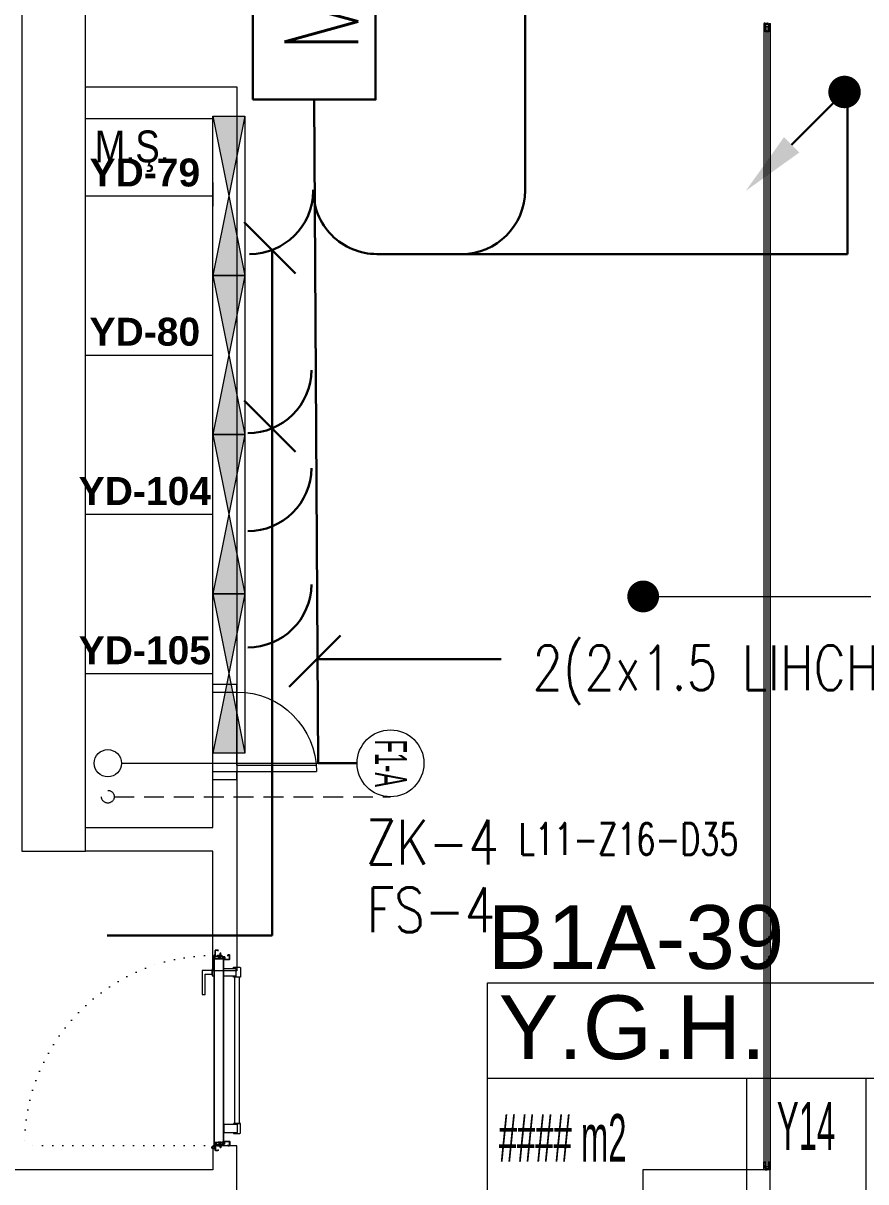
# Model space of a CAD drawing. Header units: metres. Extents: x -19121 to 152404, y -12107 to 46241.
# Drawn here: x 85171 to 85700, y 2472 to 3200 of the extents above; entities that cross this region are included whole.
import ezdxf
from ezdxf.enums import TextEntityAlignment as Align

# ---------------------------------------------------------------- set-up
doc = ezdxf.new("R2010")
doc.units = ezdxf.units.M
doc.header["$LTSCALE"] = 50
doc.header["$MEASUREMENT"] = 0
doc.linetypes.add('DOT2', pattern=[0.125, 0, -0.125])
doc.linetypes.add('HIDDEN', pattern=[0.375, 0.25, -0.125])
doc.layers.get('0').update_dxf_attribs({"color": 9, "lineweight": 9})
for name, color, linetype, lineweight in [('0 @ 1', 9, 'Continuous', 9), ('00', 9, 'Continuous', 9), ('01', 9, 'Continuous', 9), ('06D', 9, 'Continuous', 9), ('10', 9, 'Continuous', 9), ('14', 9, 'Continuous', 9), ('15', 9, 'Continuous', 9), ('20', 9, 'DOT2', 9), ('21', 9, 'Continuous', 9), ('21_mahal200', 9, 'Continuous', 9), ('25', 9, 'Continuous', 9), ('E-DEDEKTÖR NUMARALARI', 20, 'Continuous', 30), ('E-KABLO', 7, 'Continuous', 30), ('E-MODÜL HATTI', 6, 'Continuous', 30), ('E-OK', 3, 'Continuous', 30), ('E-YAZI', 7, 'Continuous', 30), ('EQ LIST', 7, 'Continuous', 9), ('H-DAMPER', 1, 'Continuous', 15), ('Y-DRENAJ', 251, 'HIDDEN', 9), ('Y-SPRINKLER-BORU', 251, 'Continuous', 15), ('Y-VANA', 3, 'Continuous', 15)]:
    doc.layers.add(name, color=color, linetype=linetype, lineweight=lineweight)
doc.styles.add('Arial', font='arial.ttf', dxfattribs={"height": 2.5})
doc.styles.add('E-YAZI', font='txttw.shx', dxfattribs={"height": 200})
doc.styles.add('MuuM_TEXT-STANDART', font='ARIALN.TTF')
doc.styles.get("Standard").update_dxf_attribs({"font": 'ARIALN.TTF'})
doc.dimstyles.new('MuuM_DIM200', dxfattribs={"dimscale": 20, "dimtxt": 2, "dimasz": 1, "dimexe": 1, "dimexo": 1, "dimgap": 1, "dimtad": 1, "dimdec": 1, "dimrnd": 0.5, "dimdsep": 46, "dimtxsty": 'MuuM_TEXT-STANDART', "dimblk": 'ARCHTICK', "dimcen": 0, "dimdle": 0.15, "dimclrd": 256, "dimclre": 256, "dimclrt": 256, "dimadec": 0, "dimazin": 0, "dimtfac": 5, "dimtdec": 1, "dimtix": 1, "dimtmove": 2, "dimatfit": 3, "dimldrblk": 'DOT', "dimfxl": 3, "dimfxlon": 1, "dimtolj": 1, "dimlwd": -1, "dimlwe": -1, "dimarcsym": 0})
pattern_1 = [(225, (-604.72494, -2171.82614), (-0.0883883476, 0.0883883476), []), (135, (-604.72494, -2171.82614), (0.0883883476, 0.0883883476), [])]

# ---------------------------------------------------------------- blocks, each defined once
blk = doc.blocks.new('E-MODUL PANOLARI')
at = {"layer": 'E-KABLO', "color": 1}
blk.add_lwpolyline([(-49.03, 66.92), (49.03, 66.92), (49.03, 0), (-49.03, 0)], close=True, dxfattribs=at)
at = {"layer": 'E-KABLO', "color": 1, "style": 'E-YAZI', "width": 0.8}
blk.add_text('MP', height=40, dxfattribs=at).set_placement((-22.97, 9.54))
blk = doc.blocks.new('*U238')
at = {"layer": 'E-OK', "color": 3, "linetype": 'Continuous'}
blk.add_line((-97.8, -97.7), (0, 0), dxfattribs=at)
at = {"layer": 'E-OK', "color": 4, "linetype": 'Continuous', "const_width": 30}
blk.add_lwpolyline([(-15, 0, 1), (15, 0, 1)], format="xyb", close=True, dxfattribs=at)
at = {"layer": 'E-OK', "color": 3, "linetype": 'Continuous'}
blk.add_solid([(-83.6, -111.9), (-111.9, -83.6), (-182.7, -182.5)], dxfattribs=at)
blk = doc.blocks.new('A$C324859F2')
at = {"color": 3}
blk.add_circle((0, 0), 210, dxfattribs=at)
at = {"color": 3, "width": 0.6}
blk.add_attdef('TEXT1', text='', height=200, dxfattribs=at).set_placement((0, -96.6), align=Align.CENTER)
blk = doc.blocks.new('A$C59E826CC')
h = blk.add_hatch(color=256)
h.paths.add_polyline_path([(500, 100), (1000, 0), (1000, 200)])
h.paths.add_polyline_path([(0, 200), (0, 0), (500, 100)])
for p, q in [((1000, 0), (0, 200)), ((1000, 200), (0, 0))]:
    blk.add_line(p, q)
blk.add_lwpolyline([(1000, 200), (1000, 0), (0, 0), (0, 200)], close=True)
blk = doc.blocks.new('p-kolon_80x80')
blk.add_lwpolyline([(-40, -40), (40, -40), (40, 40), (-40, 40)], close=True)
blk = doc.blocks.new('1.Bod.Ara.Sitatik Elk')
at = {"layer": '01'}
blk.add_lwpolyline([(900, -5950), (900, -5950), (900, -5950), (900, -5400), (1170, -5400), (1170, -5950), (1170, -5950), (1170, -5950), (1210, -5950), (1210, -5350), (860, -5350), (860, -5950), (900, -5950)], dxfattribs=at)
blk.add_blockref('p-kolon_80x80', (1600, -6190), dxfattribs=at)
blk = doc.blocks.new('0_roomno2')
blk.add_lwpolyline([(19.375, -10.5), (0, -10.5), (0, 0), (19.375, 0)], close=True)
for points in [[(0, -3), (19.375, -3)], [(8.125, -3), (8.125, -10.5)], [(11.875, -3), (11.875, -10.5)], [(15.625, -3), (15.625, -10.5)], [(0, -6.75), (8.125, -6.75)]]:
    blk.add_lwpolyline(points)
at = {"style": 'MuuM_TEXT-STANDART', "width": 0.6}
blk.add_text('H:', height=1.5, dxfattribs=at).set_placement((0.35, -8.608), align=Align.MIDDLE_LEFT)
at = {"style": 'Arial'}
blk.add_attdef('ODANO', (0, 1.17), '', height=2, dxfattribs=at)
blk.add_attdef('MEKANADI', text='', height=2, dxfattribs=at).set_placement((0.35, -3), align=Align.BOTTOM_LEFT)
at = {"style": 'MuuM_TEXT-STANDART', "width": 0.6}
for tag, p in [('YER01', (10, -4.5)), ('TAVAN01', (13.75, -4.5)), ('DUVAR01', (17.5, -4.5)), ('YER02', (10, -6.75)), ('TAVAN02', (13.75, -6.75)), ('DUVAR02', (17.5, -6.75)), ('YER03', (10, -9)), ('TAVAN03', (13.75, -9)), ('DUVAR03', (17.5, -9))]:
    blk.add_attdef(tag, text='', height=1.5, dxfattribs=at).set_placement(p, align=Align.MIDDLE_CENTER)
for tag, p in [('M2', (0.35, -4.875)), ('TEMIZTAVANYUKSEKLIGI', (1.8, -8.608))]:
    blk.add_attdef(tag, text='', height=1.5, dxfattribs=at).set_placement(p, align=Align.MIDDLE_LEFT)
blk = doc.blocks.new('_ArchTick')
at = {"color": 0, "linetype": 'ByBlock', "const_width": 0.15}
blk.add_lwpolyline([(-0.5, -0.5), (0.5, 0.5)], dxfattribs=at)
blk = doc.blocks.new('_Dot')
at = {"color": 0, "linetype": 'ByBlock', "lineweight": -2}
blk.add_line((-0.5, 0), (-1, 0), dxfattribs=at)
at = {"color": 0, "linetype": 'ByBlock', "const_width": 0.5}
blk.add_lwpolyline([(-0.25, 0, 1), (0.25, 0, 1)], format="xyb", close=True, dxfattribs=at)
blk = doc.blocks.new('*U19')
at = {"ltscale": 15}
for p, q in [((-24.9, 0.9), (-25.7, 0)), ((-24.9, -0.9), (-25.7, 0)), ((-22.9, 1.5), (-24.9, 0.9)), ((-22.9, 1.5), (-22.9, -1.5)), ((-21.2, -2.7), (-18.1, 2.8)), ((-21, -2.7), (-17.9, 2.7)), ((-19.7, -2.7), (-16.6, 2.8)), ((-19.5, -2.7), (-16.4, 2.7)), ((-18.5, 1.5), (-18.3, 2)), ((-18.2, -2.7), (-15.1, 2.8)), ((-18, -2.7), (-14.9, 2.7)), ((-17, 1.5), (-16.8, 2)), ((-16.7, -2.7), (-13.6, 2.8)), ((-16.5, -2.7), (-13.4, 2.7)), ((-15.5, 1.5), (-15.3, 2)), ((-15.2, -2.7), (-12.1, 2.8)), ((-15, -2.7), (-11.9, 2.7)), ((-14, 1.5), (-13.8, 2)), ((-13.7, -2.7), (-10.6, 2.8)), ((-13.5, -2.7), (-10.4, 2.7)), ((-12.5, 1.5), (-12.3, 2)), ((-12.2, -2.7), (-9.1, 2.8)), ((-12, -2.7), (-8.9, 2.7)), ((-11, 1.5), (-10.8, 2)), ((-10.7, -2.7), (-7.6, 2.8)), ((-10.5, -2.7), (-7.4, 2.7)), ((-9.5, 1.5), (-9.3, 2)), ((-9.2, -2.7), (-6.1, 2.8)), ((-9, -2.7), (-5.9, 2.7)), ((-8, 1.5), (-7.8, 2)), ((-7.7, -2.7), (-4.6, 2.8)), ((-7.5, -2.7), (-4.4, 2.7)), ((-6.5, 1.5), (-6.3, 2)), ((-6.2, -2.7), (-3.1, 2.8)), ((-6, -2.7), (-2.9, 2.7)), ((-5, 1.5), (-4.8, 2)), ((-4.7, -2.7), (-1.6, 2.8)), ((-4.5, -2.7), (-1.4, 2.7)), ((-3.5, 1.5), (-3.3, 2)), ((-2, 1.5), (-1.8, 2)), ((-0.5, 4.2), (-1.5, 1.5)), ((0, 0.5), (-0.6, 0.5)), ((-24.9, -0.9), (-22.9, -1.5)), ((-8.6, -1.5), (-22.9, -1.5)), ((-21.2, -2.7), (-20.9, -1.5)), ((-20.3, -1.5), (-19.1, -1.5)), ((-19.7, -2.7), (-19.4, -1.5)), ((-18.8, -1.5), (-17.6, -1.5)), ((-18.2, -2.7), (-17.9, -1.5)), ((-17.3, -1.5), (-16.1, -1.5)), ((-16.7, -2.7), (-16.4, -1.5)), ((-15.8, -1.5), (-14.6, -1.5)), ((-15.2, -2.7), (-14.9, -1.5)), ((-14.3, -1.5), (-13.1, -1.5)), ((-13.7, -2.7), (-13.4, -1.5)), ((-12.8, -1.5), (-11.6, -1.5)), ((-12.2, -2.7), (-11.9, -1.5)), ((-11.3, -1.5), (-10.1, -1.5)), ((-10.7, -2.7), (-10.4, -1.5)), ((-9.8, -1.5), (-8.6, -1.5)), ((-9.2, -2.7), (-8.9, -1.5)), ((-8.3, -1.5), (-7.1, -1.5)), ((-7.7, -2.7), (-7.4, -1.5)), ((-6.8, -1.5), (-5.6, -1.5)), ((-6.2, -2.7), (-5.9, -1.5)), ((-5.3, -1.5), (-4.1, -1.5)), ((-4.7, -2.7), (-4.4, -1.5)), ((-3.8, -1.5), (-2.1, -1.5)), ((-0.5, -4.2), (-1.5, -1.5)), ((0, -0.5), (-0.6, -0.5))]:
    blk.add_line(p, q, dxfattribs=at)
for p, q in [((-6.9, 1.5), (-22.9, 1.5)), ((-17.4, 1.5), (-18.6, 1.5)), ((-15.9, 1.5), (-17.1, 1.5)), ((-14.4, 1.5), (-15.6, 1.5)), ((-12.9, 1.5), (-14.1, 1.5)), ((-11.4, 1.5), (-12.6, 1.5)), ((-9.9, 1.5), (-11.1, 1.5)), ((-8.4, 1.5), (-9.6, 1.5)), ((-6.9, 1.5), (-8.1, 1.5)), ((-5.4, 1.5), (-6.6, 1.5)), ((-3.9, 1.5), (-5.1, 1.5)), ((-2.4, 1.5), (-3.6, 1.5)), ((-1.5, 1.5), (-2.1, 1.5)), ((0, 0.5), (0, 4.1)), ((-1.5, -1.5), (-2.1, -1.5)), ((0, -0.5), (0, -4.1))]:
    blk.add_line(p, q)
for centre, radius, start, end in [((-26, 3.9), 3.92, 274.361, 322.10246), ((-26, -3.9), 3.92, 37.89754, 85.639), ((-18, 2.8), 0.0971, 330.32042, 150.32042), ((-16.5, 2.8), 0.0971, 330.32042, 150.32042), ((-15, 2.8), 0.0971, 330.32042, 150.32042), ((-13.5, 2.8), 0.0971, 330.32042, 150.32042), ((-12, 2.8), 0.0971, 330.32042, 150.32042), ((-10.5, 2.8), 0.0971, 330.32042, 150.32042), ((-9, 2.8), 0.0971, 330.32042, 150.32042), ((-7.5, 2.8), 0.0971, 330.32042, 150.32042), ((-6, 2.8), 0.0971, 330.32042, 150.32042), ((-4.5, 2.8), 0.0971, 330.32042, 150.32042), ((-3, 2.8), 0.0971, 330.32042, 150.32042), ((-1.5, 2.8), 0.0971, 330.32042, 150.32042), ((-0.6, 0), 0.486, 90, 270), ((-0.3, 4.1), 0.25, 0, 150.08641), ((-21.1, -2.7), 0.0971, 150.32042, 330.32042), ((-19.6, -2.7), 0.0971, 150.32042, 330.32042), ((-18.1, -2.7), 0.0971, 150.32042, 330.32042), ((-16.6, -2.7), 0.0971, 150.32042, 330.32042), ((-15.1, -2.7), 0.0971, 150.32042, 330.32042), ((-13.6, -2.7), 0.0971, 150.32042, 330.32042), ((-12.1, -2.7), 0.0971, 150.32042, 330.32042), ((-10.6, -2.7), 0.0971, 150.32042, 330.32042), ((-9.1, -2.7), 0.0971, 150.32042, 330.32042), ((-7.6, -2.7), 0.0971, 150.32042, 330.32042), ((-6.1, -2.7), 0.0971, 150.32042, 330.32042), ((-4.6, -2.7), 0.0971, 150.32042, 330.32042), ((-0.3, -4.1), 0.25, 209.91359, 0)]:
    blk.add_arc(centre, radius, start, end, dxfattribs=at)
blk = doc.blocks.new('conta')
at = {"ltscale": 10}
for p, q in [((-2649.88, 5344.46), (-2649.78, 5344.3)), ((-2649.87, 5345.53), (-2649.81, 5345.61)), ((-2649.78, 5344.3), (-2649.74, 5344.3)), ((-2649.72, 5345.4), (-2649.28, 5345.4)), ((-2649.25, 5345.41), (-2649.09, 5345.51)), ((-2648.97, 5344.05), (-2648.78, 5343.8)), ((-2648.87, 5344.09), (-2648.7, 5343.86)), ((-2648.83, 5344.87), (-2648.56, 5345.24)), ((-2648.77, 5345.12), (-2648.63, 5345.3)), ((-2648.71, 5343.79), (-2648.71, 5343.79)), ((-2648.56, 5345.31), (-2648.56, 5345.31))]:
    blk.add_line(p, q, dxfattribs=at)
for centre, radius, start, end in [((-2653.03, 5345), 3.19, 350.46739, 8.93723), ((-2649.87, 5344.47), 0.02, 170.46739, 213.74513), ((-2649.83, 5345.5), 0.05, 140.63452, 188.93723), ((-2649.74, 5345.58), 0.0696, 22.24275, 159.25804), ((-2650.94, 5345.01), 1.24, 340.33821, 16.77718), ((-2649.74, 5344.58), 0.03, 160.33821, 273.26661), ((-2649.72, 5345.37), 0.03, 90, 196.77718), ((-2649.56, 5341.55), 3.01, 80.43616, 93.26661), ((-2649.28, 5345.45), 0.05, 270, 303.00619), ((-2649.22, 5344.14), 0.231, 353.95711, 81.90038), ((-2649.08, 5345.49), 0.03, 4.79721, 123.00619), ((-2649.06, 5344.54), 0.03, 260.43616, 338.70659), ((-2650.22, 5344.99), 1.27, 338.70659, 23.04177), ((-2648.89, 5344.11), 0.1, 173.95711, 217.26527), ((-2649.01, 5345.57), 0.05, 18.79511, 42.1429), ((-2651.17, 5344.83), 2.33, 7.58966, 18.79511), ((-2658.2, 5345.19), 9.36, 353.68569, 357.8537), ((-2648.79, 5344.15), 0.1, 173.68569, 217.26527), ((-2648.81, 5345.15), 0.05, 187.58966, 322.73473), ((-2648.79, 5344.84), 0.05, 142.73473, 180.2669), ((-2648.74, 5343.83), 0.05, 217.26527, 307.26527), ((-2648.74, 5343.83), 0.05, 307.26527, 37.26527), ((-2648.59, 5345.27), 0.05, 52.73473, 142.73473), ((-2648.59, 5345.27), 0.05, 322.73473, 52.73473)]:
    blk.add_arc(centre, radius, start, end, dxfattribs=at)
for points, knots in [([(-2649.74, 5344.31), (-2649.74, 5344.34), (-2649.7, 5344.52), (-2649.59, 5344.33), (-2649.34, 5344.36), (-2649.23, 5344.37), (-2649.18, 5344.37)], [0, 0, 0, 0, 0.1008757, 0.3841126, 0.5436166, 0.6906785, 0.6906785, 0.6906785, 0.6906785]), ([(-2648.98, 5345.6), (-2649, 5345.63), (-2649.09, 5345.71), (-2649.23, 5345.44), (-2649.32, 5345.74), (-2649.39, 5345.46), (-2649.51, 5345.75), (-2649.59, 5345.5), (-2649.65, 5345.57), (-2649.68, 5345.61)], [0.0086373, 0.0086373, 0.0086373, 0.0086373, 0.1097304, 0.3133405, 0.4430081, 0.5658764, 0.7165186, 0.8527974, 0.9648495, 0.9648495, 0.9648495, 0.9648495])]:
    blk.add_open_spline(points, degree=3, knots=knots, dxfattribs=at)
blk = doc.blocks.new('p-yn_sackasa')
at = {"layer": '10', "linetype": 'Continuous'}
for p, q in [((-2.19, 0), (-2.19, -0.15)), ((0, 6.16), (0, 6.9)), ((0.01, 6.9), (0.01, 6.15)), ((0.14, 6.9), (0.14, 6.16)), ((0.15, 6.9), (0.15, 6.16)), ((2.69, 7.16), (0.26, 7.16)), ((2.69, 7.15), (0.26, 7.15)), ((2.69, 7.02), (0.26, 7.02)), ((0.26, 7.01), (2.69, 7.01)), ((0.26, 6.05), (0.76, 6.05)), ((0.75, 6.04), (0.26, 6.04)), ((0.26, 5.91), (0.75, 5.91)), ((0.76, 5.9), (0.26, 5.9)), ((0.67, -0.71), (0.67, 2.27)), ((0.69, -0.71), (0.69, 2.27)), ((0.75, 5.91), (0.75, 6.04)), ((0.76, 5.9), (0.76, 6.05)), ((0.81, -0.71), (0.81, 2.27)), ((0.83, -0.71), (0.83, 2.27)), ((0.92, 2.33), (0.95, 2.32)), ((0.93, 2.34), (0.95, 2.33)), ((1.01, 2.46), (0.99, 2.47)), ((0.99, 2.46), (1.01, 2.45)), ((1.11, 2.52), (1.11, 3.73)), ((1.12, 2.52), (1.12, 3.73)), ((1.25, 3.73), (1.25, 2.52)), ((1.26, 2.52), (1.26, 3.73)), ((1.37, 3.98), (2.49, 3.98)), ((2.49, 3.97), (1.37, 3.97)), ((1.37, 3.84), (2.49, 3.84)), ((2.49, 3.83), (1.37, 3.83)), ((2.6, 3.69), (2.5, 3.36)), ((2.51, 3.35), (2.61, 3.69)), ((2.73, 3.65), (2.63, 3.32)), ((2.74, 3.64), (2.64, 3.31)), ((2.8, 3.29), (2.8, 6.9)), ((2.81, 3.29), (2.81, 6.9)), ((2.94, 3.29), (2.94, 6.9)), ((2.95, 3.29), (2.95, 6.9)), ((-2.95, -0.25), (-2.95, -1.75)), ((-2.94, -1.75), (-2.94, -0.25)), ((-2.81, -0.25), (-2.81, -1.75)), ((-2.8, -0.25), (-2.8, -1.75)), ((-2.19, 0), (-2.7, 0)), ((-2.2, -0.01), (-2.7, -0.01)), ((-2.2, -0.14), (-2.7, -0.14)), ((-2.19, -0.15), (-2.7, -0.15)), ((1.01, -1.85), (-2.7, -1.85)), ((1.01, -1.86), (-2.7, -1.86)), ((-2.7, -1.99), (1.01, -1.99)), ((1.01, -2), (-2.7, -2)), ((-2.2, -0.14), (-2.2, -0.01)), ((0.92, -0.77), (0.95, -0.76)), ((0.93, -0.78), (0.95, -0.77)), ((0.99, -0.89), (1.01, -0.88)), ((1.01, -0.89), (0.99, -0.91)), ((1.11, -0.96), (1.11, -1.75)), ((1.12, -0.96), (1.12, -1.75)), ((1.25, -0.96), (1.25, -1.75)), ((1.26, -0.96), (1.26, -1.75))]:
    blk.add_line(p, q, dxfattribs=at)
for points in [[(0.15, 2.14), (0.67, 2.14), (0.67, -0.54), (0.15, -0.54)], [(0.15, 2.14), (0.41, 2.14), (0.41, -0.54), (0.15, -0.54)]]:
    blk.add_lwpolyline(points, close=True, dxfattribs=at)
for centre, radius, start, end in [((0.26, 6.9), 0.261, 90, 180), ((0.26, 6.16), 0.261, 180, 270), ((0.26, 6.9), 0.249, 90, 180), ((0.26, 6.16), 0.249, 181.34499, 271.35021), ((0.26, 6.9), 0.122, 90, 180), ((0.26, 6.16), 0.122, 180, 270), ((0.26, 6.9), 0.11, 90, 180), ((0.26, 6.16), 0.11, 180, 270), ((0.89, 2.27), 0.219, 63.21528, 180), ((0.89, 2.27), 0.206, 63.21689, 180), ((0.89, 2.27), 0.0801, 63.21502, 180), ((0.89, 2.27), 0.0674, 63.21445, 180), ((1.04, 2.52), 0.206, 243.2197, 0), ((1.04, 2.52), 0.219, 243.21479, 0), ((1.04, 2.52), 0.0801, 243.22028, 0), ((1.04, 2.52), 0.0674, 243.21287, 0), ((1.37, 3.73), 0.253, 90, 180), ((1.37, 3.73), 0.24, 90, 180), ((1.37, 3.73), 0.114, 90, 180), ((1.37, 3.73), 0.101, 90, 180), ((2.49, 3.72), 0.261, 342.86025, 90), ((2.49, 3.72), 0.249, 342.86129, 90), ((2.49, 3.72), 0.122, 342.86074, 90), ((2.49, 3.72), 0.11, 342.86215, 90), ((2.72, 3.29), 0.232, 162.8601, 0), ((2.72, 3.29), 0.219, 162.86127, 0), ((2.72, 3.29), 0.0927, 162.86053, 0), ((2.72, 3.29), 0.0801, 162.86241, 0), ((2.69, 6.9), 0.261, 0, 90), ((2.69, 6.9), 0.249, 0, 90), ((2.69, 6.9), 0.122, 0, 90), ((2.69, 6.9), 0.11, 0, 90), ((-2.7, -0.25), 0.253, 90, 180), ((-2.7, -1.75), 0.253, 180, 270), ((-2.7, -0.25), 0.24, 90, 180), ((-2.7, -1.75), 0.24, 180, 270), ((-2.7, -0.25), 0.114, 90, 180), ((-2.7, -1.75), 0.114, 180, 270), ((-2.7, -0.25), 0.101, 90, 180), ((-2.7, -1.75), 0.101, 180, 270), ((0.89, -0.71), 0.219, 180, 296.78496), ((0.89, -0.71), 0.206, 180, 296.78515), ((0.89, -0.71), 0.0801, 180, 296.78498), ((0.89, -0.71), 0.0674, 180, 180.52454), ((0.89, -0.71), 0.0674, 180, 296.78713), ((1.04, -0.96), 0.219, 0, 116.78545), ((1.04, -0.96), 0.206, 0, 116.78362), ((1.04, -0.96), 0.0801, 0, 116.78105), ((1.04, -0.96), 0.0674, 0, 116.78713), ((1.01, -1.75), 0.114, 270, 0), ((1.01, -1.75), 0.24, 270, 0), ((1.01, -1.75), 0.101, 270, 0), ((1.01, -1.75), 0.253, 270, 0)]:
    blk.add_arc(centre, radius, start, end, dxfattribs=at)
at = {"layer": '10', "xscale": 0.0842696629213483, "yscale": 0.0842696629213483, "zscale": 0.0842696629213483}
blk.add_blockref('*U19', (0.95, 1.35), dxfattribs=at)
at = {"layer": '14', "xscale": -0.7887640449438696, "yscale": 0.7887640449438696, "zscale": 0.7887640449438204, "rotation": 90}
blk.add_blockref('conta', (4217.78, -2086.42), dxfattribs=at)
blk = doc.blocks.new('*U382')
at = {"layer": '06D'}
for points in [[(8.5, 9.56), (7.87, 9.56), (7.87, 13.56, -0.414214), (8.25, 13.93), (13.75, 13.93, -0.414214), (14.12, 13.56), (14.12, 9.56), (13.5, 9.56)], [(111.5, 9.56), (112.12, 9.56), (112.12, 13.56, 0.414214), (111.75, 13.93), (106.25, 13.93, 0.414214), (105.87, 13.56), (105.87, 9.56), (106.5, 9.56)]]:
    blk.add_lwpolyline(points, format="xyb", dxfattribs=at)
for points in [[(8.5, 10.94), (13.5, 10.94), (13.5, 3.44), (8.5, 3.44)], [(105.87, 13.31), (14.12, 13.31), (14.12, 10.18), (105.87, 10.18)], [(111.5, 12.06), (106.5, 12.06), (106.5, 3.44), (111.5, 3.44)]]:
    blk.add_lwpolyline(points, close=True, dxfattribs=at)
for points in [[(8.8, -2.56), (8.8, -3.81), (13.2, -3.81), (13.2, -2.56), (8.8, -2.56)], [(9.87, -3.81), (9.87, -10.06), (24.87, -10.06), (24.87, -8.19), (12.12, -8.19), (12.12, -8.19), (12.12, -3.81), (9.87, -3.81)]]:
    blk.add_lwpolyline(points, dxfattribs=at)
at = {"layer": '10', "ltscale": 10}
for p, q in [((1, 0.68), (2, 1.33)), ((1, 0.68), (2, 1.33)), ((2, 0.28), (1, 0.28)), ((2, 0.28), (1, 0.28)), ((2, 0.08), (1, 0.08)), ((2, 0.08), (1, 0.08)), ((2, 1.76), (2, 1.33)), ((2.3, 1.76), (2, 1.76)), ((2, 1.76), (2, 1.33)), ((2.3, 1.76), (2, 1.76)), ((2, 1.33), (2, -0.17)), ((2, 1.33), (2, -0.17)), ((2.3, -2.19), (2.3, 3.34)), ((2.3, 1.33), (2.3, 1.76)), ((2.3, 1.33), (2.3, 1.76)), ((2.3, -0.17), (2.3, 1.33)), ((2.3, -0.17), (2.3, 1.33)), ((117.6, 3.44), (2.4, 3.44)), ((2.45, -2.29), (2.45, 3.24)), ((117.5, 3.29), (2.5, 3.29)), ((117.55, -2.29), (117.55, 3.24)), ((117.7, -2.19), (117.7, 3.34)), ((117.7, 1.76), (117.7, 0.26)), ((118, 1.76), (117.7, 1.76)), ((117.7, 0.26), (117.7, -0.17)), ((118, 0.26), (118, 1.76)), ((118, 1.51), (119, 1.51)), ((118, 1.31), (119, 1.31)), ((119, 0.91), (118, 0.26)), ((118, -0.17), (118, 0.26)), ((0.3, -2.46), (0.3, -2.34)), ((0.4, -2.24), (2.25, -2.24)), ((119.6, -2.56), (0.4, -2.56)), ((0.45, -2.41), (0.45, -2.39)), ((0.45, -2.39), (2.35, -2.39)), ((119.54, -2.41), (0.45, -2.41)), ((2, -0.17), (2.3, -0.17)), ((2, -0.17), (2.3, -0.17)), ((119.54, -2.39), (117.65, -2.39)), ((117.7, -0.17), (118, -0.17)), ((119.6, -2.24), (117.75, -2.24)), ((119.55, -2.41), (119.55, -2.39)), ((119.7, -2.46), (119.7, -2.34)), ((120.84, -2), (120.84, -2.43)), ((120.84, -2), (120.84, -2.43)), ((121.05, -2), (121.05, -2.43)), ((121.05, -2), (121.05, -2.43)), ((121.22, -2.16), (121.05, -2.16)), ((121.22, -2.16), (121.05, -2.16)), ((121.22, -2.16), (121.22, -2.29)), ((121.22, -2.16), (121.22, -2.29)), ((121.6, -2.73), (121.73, -2.62)), ((121.6, -2.73), (121.73, -2.62))]:
    blk.add_line(p, q, dxfattribs=at)
blk.add_circle((120.95, -3.26), 0.843, dxfattribs=at)
blk.add_circle((120.95, -3.26), 0.843, dxfattribs=at)
for centre, radius, start, end in [((2.44, 3.3), 0.141, 104.92708, 165.07292), ((117.5, 3.24), 0.05, 0, 90), ((117.6, 3.34), 0.1, 0, 90), ((0.4, -2.34), 0.1, 90, 180), ((0.4, -2.46), 0.1, 180, 270), ((0.45, -2.39), 0.005, 90, 180), ((0.45, -2.41), 0.005, 180, 270), ((2.25, -2.19), 0.05, 270, 0), ((2.35, -2.29), 0.1, 270, 0), ((117.65, -2.29), 0.1, 180, 270), ((117.75, -2.19), 0.05, 180, 270), ((119.54, -2.39), 0.005, 0, 90), ((119.54, -2.41), 0.005, 270, 360), ((119.6, -2.34), 0.1, 0, 90), ((119.6, -2.46), 0.1, 270, 0), ((120.42, -2.26), 0.302, 285.55242, 60.03149), ((120.42, -2.26), 0.302, 285.55242, 60.03149), ((120.42, -2.26), 0.428, 336.35197, 37.62095), ((120.42, -2.26), 0.428, 336.35197, 37.62095), ((120.95, -3.26), 1.01, 39.4092, 74.28614), ((120.95, -3.26), 1.01, 39.4092, 74.28614)]:
    blk.add_arc(centre, radius, start, end, dxfattribs=at)
at = {"layer": '20'}
blk.add_lwpolyline([(119.7, -2.4), (119.7, -121.8, -0.414214), (0.3, -2.4, 1)], format="xyb", dxfattribs=at)
blk.add_blockref('p-yn_sackasa', (0, 0))
at = {"xscale": -1}
blk.add_blockref('p-yn_sackasa', (120, 0), dxfattribs=at)
blk = doc.blocks.new('p-strahle-alüminyumdoğramaprofili')
at = {"layer": '10'}
h = blk.add_hatch(dxfattribs=at)
h.set_pattern_fill('NET', color=256, angle=315, style=0)
h.set_pattern_definition(pattern_1)
h.paths.add_polyline_path([(-4.62, 2.65), (-4.68, 2.65), (-4.72, 2.75), (-4.72, 2.8), (-4.69, 2.8), (-4.69, 2.92), (-4.98, 2.92), (-4.98, 2.8), (-4.95, 2.8), (-4.99, 2.65), (-5.08, 2.66), (-5.25, 2.28), (-5.14, 2.28), (-5.14, 2.33), (-4.98, 2.52, 0.2599), (-4.9, 2.28), (-4.66, 2.28, 0.382682)])
h.paths.add_polyline_path([(-4.86, 2.52), (-4.67, 2.52, -2.16717)], flags=16)
h = blk.add_hatch(dxfattribs=at)
h.set_pattern_fill('NET', color=256, angle=315, style=0)
h.set_pattern_definition(pattern_1)
h.paths.add_polyline_path([(-4.62, 0.88), (-4.68, 0.88), (-4.72, 0.77), (-4.72, 0.73), (-4.69, 0.73), (-4.69, 0.6), (-4.98, 0.6), (-4.98, 0.73), (-4.95, 0.73), (-4.99, 0.88), (-5.08, 0.87), (-5.25, 1.24), (-5.14, 1.24), (-5.14, 1.2), (-4.98, 1.01, -0.2599), (-4.9, 1.24), (-4.66, 1.24, -0.382682)])
h.paths.add_polyline_path([(-4.86, 1), (-4.67, 1, 2.16717)], flags=16)
h = blk.add_hatch(dxfattribs=at)
h.set_pattern_fill('NET', color=256, angle=315, style=0)
h.set_pattern_definition([(225, (-608.45214, -2173.53612), (-0.0883883476, 0.0883883476), []), (135, (-608.45214, -2173.53612), (0.0883883476, 0.0883883476), [])])
h.paths.add_polyline_path([(-3.45, 2.28), (-3.45, 2.57), (-4.49, 2.57), (-4.49, 2.28)])
h = blk.add_hatch(dxfattribs=at)
h.set_pattern_fill('NET', color=256, angle=315, style=0)
h.set_pattern_definition([(225, (-608.45214, -2180.04526), (-0.0883883476, 0.0883883476), []), (135, (-608.45214, -2180.04526), (0.0883883476, 0.0883883476), [])])
h.paths.add_polyline_path([(-3.45, 0.93), (-3.45, 1.24), (-4.49, 1.24), (-4.49, 0.93)])
h = blk.add_hatch(dxfattribs=at)
h.set_pattern_fill('NET', color=256, angle=315, style=0)
h.set_pattern_definition([(225, (-629.50454, -2177.58922), (-0.0883883476, 0.0883883476), []), (135, (-629.50454, -2177.58922), (0.0883883476, 0.0883883476), [])])
h.paths.add_polyline_path([(0, 0.68), (0, 1.75), (-0.18, 1.75), (-0.18, 0.68)])
for points in [[(-5.08, 2.66), (-5.25, 2.28)], [(-5.09, 0.88), (-5.25, 1.24)], [(-4.98, 2.52), (-5.14, 2.33), (-5.14, 2.28)], [(-4.98, 1.01), (-5.14, 1.2), (-5.14, 1.24)], [(-4.92, 3.6), (-4.92, 3.16), (-4.61, 3.16), (-4.61, 2.87), (-4.52, 2.87), (-4.62, 2.65), (-4.68, 2.65), (-4.72, 2.75), (-4.72, 2.8), (-4.69, 2.8), (-4.69, 3.05), (-4.98, 3.05), (-4.98, 2.8), (-4.95, 2.8), (-4.99, 2.65), (-5.08, 2.66), (-5.07, 3.76), (-0.11, 3.76)], [(-4.69, 2.92), (-4.98, 2.92)], [(-4.71, 0.6), (-4.98, 0.6)], [(-2.83, 0.2), (-2.67, 0.2), (-2.67, -0.04), (-4.87, -0.04), (-4.87, 0.19), (-4.57, 0.19), (-4.57, 0.73), (-2.67, 0.73)], [(-4.52, 2.87), (-4.49, 2.87), (-4.49, 2.26)], [(-4.49, 0.93), (-4.49, 0.93), (-4.49, 1.26)], [(-3.45, 2.26), (-3.45, 2.57)], [(-3.45, 1.26), (-3.45, 0.93)], [(-2.08, 0.93), (-2.08, 2.57)], [(-0.18, 0.68), (0, 0.68), (0, 1.75)], [(-0.18, 1.75), (0, 1.75)]]:
    blk.add_lwpolyline(points, dxfattribs=at)
for points in [[(-0.18, 2.74), (-0.18, 2.21), (0, 2.21), (0, 2.08), (-0.18, 2.08), (-0.18, 0.43), (0, 0.43), (0, 0), (-0.12, 0), (-0.12, -0.24), (-5.09, -0.24), (-5.09, 0.88), (-4.98, 0.88), (-4.94, 0.7), (-4.99, 0.7), (-4.99, 0.33), (-4.71, 0.33), (-4.71, 0.88), (-4.56, 0.88), (-4.52, 0.93), (-1.28, 0.93), (-1.2, 1.22), (-0.9, 1.22), (-0.9, 0.62), (-0.58, 0.62), (-0.58, 2.74)], [(-2.03, 0.78), (-1.35, 0.78), (-1.35, 0.08), (-1.28, 0.04), (-1.28, -0.04), (-2.09, -0.04), (-2.09, 0.1), (-2.03, 0.15)]]:
    blk.add_lwpolyline(points, close=True, dxfattribs=at)
for points in [[(-0.57, 3.26), (-0.57, 3.62), (-4.89, 3.62), (-4.89, 3.65, 0.561743), (-4.97, 3.66, 0.595966), (-4.92, 3.6, -2.204878)], [(-4.67, 2.52), (-4.86, 2.52, 1)], [(-4.67, 1), (-4.86, 1, -1)], [(-4.61, 2.87), (-4.49, 3.45, -0.833203), (-4.18, 3.44, -0.447088)], [(-4.49, 2.57), (-1.23, 2.57, -0.414214), (-0.9, 2.25), (-0.9, 1.22)], [(-4.18, 3.44), (-4.18, 2.99, 0.414214), (-4.07, 2.89), (-0.82, 2.89), (-0.82, 3.62)], [(-2.67, 0.73), (-2.67, 0.32), (-2.83, 0.32, 1), (-2.83, 0.2, -1)], [(-0.11, 3.76), (-0.11, 3.62), (-0.45, 3.62), (-0.45, 3.14, -1), (-0.66, 3.14)], [(-0.66, 3.14, -0.305404), (-0.57, 3.26, -5.773092)]]:
    blk.add_lwpolyline(points, format="xyb", dxfattribs=at)
for centre, radius, start, end in [((-4.73, 2.47), 0.253, 168.66756, 234.12581), ((-4.73, 1.06), 0.253, 125.87419, 191.33244), ((-4.77, 2.44), 0.125, 139.54015, 40.45985), ((-4.77, 1.08), 0.125, 319.54015, 220.45985), ((-4.84, 2.48), 0.273, 305.97376, 36.42893), ((-4.84, 1.04), 0.273, 323.57107, 54.02624)]:
    blk.add_arc(centre, radius, start, end, dxfattribs=at)
blk = doc.blocks.new('ttttttttttttt')
for points in [[(3983.49, -30733.6), (3983.49, -30748.6)], [(3988.49, -30733.6), (3983.49, -30733.6)], [(3988.49, -30733.6), (3988.49, -30748.6)], [(4043.49, -30733.6), (4038.49, -30733.6)], [(4038.49, -30733.6), (4038.49, -30748.6)], [(4043.49, -30733.6), (4043.49, -30748.6)], [(3988.49, -30748.6), (3983.49, -30748.6)], [(4034.49, -30748.6), (3988.49, -30748.6)], [(4034.49, -30748.6), (4034.49, -30798.6)], [(4034.49, -30748.6), (4038.49, -30748.6)], [(4043.49, -30748.6), (4038.49, -30748.6)], [(4038.49, -30748.6), (4038.49, -30798.6)]]:
    blk.add_lwpolyline(points)
blk.add_arc((4038.49, -30748.6), 50, 180, 270)
blk = doc.blocks.new('1.Bod.Ara.Mimari Elk')
at = {"layer": '00'}
blk.add_line((1640, -6310), (1640, -5430), dxfattribs=at)
for points in [[(1210, -5470), (1305, -5470), (1305, -6025), (1290, -6025), (1290, -5950), (1210, -5950), (1210, -5935), (1290, -5935), (1290, -5490), (1210, -5490)], [(1305, -6150), (1305, -6150), (1305, -6135), (1290, -6135), (1290, -6150), (940, -6150), (940, -6165), (1305, -6165), (1305, -6150), (1305, -6150)]]:
    blk.add_lwpolyline(points, close=True, dxfattribs=at)
at = {"layer": '06D'}
for points in [[(1636, -5435.11), (1636, -6144.94)], [(1640, -5435.11), (1640, -6144.95)]]:
    blk.add_lwpolyline(points, dxfattribs=at)
at = {"layer": '15'}
for points in [[(1637.5, -6147.94), (1637.5, -5432.11)], [(1638.5, -5432.11), (1638.5, -6147.94)]]:
    blk.add_lwpolyline(points, dxfattribs=at)
at = {"layer": '25'}
blk.add_line((1290, -5530), (1290, -5545), dxfattribs=at)
at = {"xscale": -1, "rotation": 90}
blk.add_blockref('ttttttttttttt', (-29443.6, -1861.51), dxfattribs=at)
at = {"layer": '0 @ 1', "linetype": 'Continuous', "xscale": -1, "rotation": 270}
blk.add_blockref('p-strahle-alüminyumdoğramaprofili', (1636.24, -5430.03), dxfattribs=at)
at = {"layer": '0 @ 1', "linetype": 'Continuous', "rotation": 270}
blk.add_blockref('p-strahle-alüminyumdoğramaprofili', (1636.24, -6150.11), dxfattribs=at)
at = {"layer": '10', "rotation": 270}
blk.add_blockref('*U382', (1293.36, -6015), dxfattribs=at)
at = {"layer": '21_mahal200'}
ref = blk.add_blockref('0_roomno2', (1462.5, -6032.5), dxfattribs=dict(at, xscale=20, yscale=20, zscale=20))
ref.add_attrib('ODANO', 'B1A-39', (1462.5, -6023.86), dxfattribs={"layer": '0', "height": 40, "style": 'Arial'})
ref.add_attrib('MEKANADI', 'Y.G.H.', dxfattribs={"layer": '0', "height": 40, "style": 'Arial'}).set_placement((1469.5, -6092.5), align=Align.BOTTOM_LEFT)
ref.add_attrib('M2', '#### m2', dxfattribs={"layer": '0', "height": 30, "style": 'MuuM_TEXT-STANDART', "width": 0.6}).set_placement((1469.5, -6130), align=Align.MIDDLE_LEFT)
ref.add_attrib('TEMIZTAVANYUKSEKLIGI', '3.40 M', dxfattribs={"layer": '0', "height": 30, "style": 'MuuM_TEXT-STANDART', "width": 0.6}).set_placement((1498.5, -6204.66), align=Align.MIDDLE_LEFT)
ref.add_attrib('YER01', 'Y14', dxfattribs={"layer": '0', "height": 30, "style": 'MuuM_TEXT-STANDART', "width": 0.6}).set_placement((1662.5, -6122.5), align=Align.MIDDLE_CENTER)
ref.add_attrib('TAVAN01', 'T09', dxfattribs={"layer": '0', "height": 30, "style": 'MuuM_TEXT-STANDART', "width": 0.6}).set_placement((1737.5, -6122.5), align=Align.MIDDLE_CENTER)
ref.add_attrib('DUVAR01', 'D07', dxfattribs={"layer": '0', "height": 30, "style": 'MuuM_TEXT-STANDART', "width": 0.6}).set_placement((1812.5, -6122.5), align=Align.MIDDLE_CENTER)
at = {"layer": '21', "style": 'MuuM_TEXT-STANDART'}
blk.add_text('M.Ş.', height=20, dxfattribs=at).set_placement((1215.78, -5517.41))
at = {"layer": '21_mahal200'}
blk.add_leader([(1560.21, -5790), (1703.23, -5790)], dimstyle='MuuM_DIM200', override={"dimasz": 1, "dimfxl": 10}, dxfattribs=at)

msp = doc.modelspace()

# ---------------------------------------------------------------- linework, layer by layer
at = {"layer": 'E-MODÜL HATTI', "ltscale": 50}
for p, q in [((85486.05, 3095), (85486.05, 4123.78)), ((85353.55, 3152.02), (85356.09, 2735.26)), ((85688.59, 3055), (85688.59, 3154.21)), ((85392.99, 3055), (85688.59, 3055)), ((85380.47, 2735.26), (85356.09, 2735.26))]:
    msp.add_line(p, q, dxfattribs=at)
for centre, start, end in [((85312.98, 3095), 270, 359.43597), ((85392.99, 3095), 179.43597, 270), ((85446.05, 3095), 270, 0), ((85311.88, 2982.5), 270, 359.43597), ((85311.88, 2921), 270, 359.43597), ((85311.88, 2848), 270, 359.43597)]:
    msp.add_arc(centre, 40, start, end, dxfattribs=at)
at = {"layer": 'E-YAZI', "color": 3}
for p, q in [((85341.88, 3042.78), (85309.56, 3075.1)), ((85327.09, 3057.57), (85327.09, 2627.21)), ((85341.88, 2930.72), (85309.56, 2963.04)), ((85370.17, 2815.5), (85337.85, 2783.18)), ((85471.09, 2800.71), (85355.38, 2800.71)), ((85223.59, 2627.21), (85327.09, 2627.21))]:
    msp.add_line(p, q, dxfattribs=at)
at = {"layer": 'EQ LIST', "color": 6}
for p, q in [((85210.33, 3091.59), (85290, 3091.59)), ((85210.33, 2991.61), (85290, 2991.61)), ((85210.33, 2891.61), (85289.99, 2891.61)), ((85210.33, 2791.61), (85290, 2791.61))]:
    msp.add_line(p, q, dxfattribs=at)
at = {"layer": 'Y-DRENAJ'}
msp.add_line((85227.97, 2714.26), (85401.47, 2714.26), dxfattribs=at)
msp.add_circle((85223.97, 2714.26), 4, dxfattribs=at)
at = {"layer": 'Y-SPRINKLER-BORU'}
msp.add_line((85232.55, 2735.26), (85380.47, 2735.26), dxfattribs=at)
msp.add_circle((85223.97, 2735.26), 8.58, dxfattribs=at)

# ---------------------------------------------------------------- block references
for name in ['1.Bod.Ara.Mimari Elk', '1.Bod.Ara.Sitatik Elk']:
    msp.add_blockref(name, (84000, 8630))
at = {"layer": 'E-KABLO', "color": 1, "xscale": 1.152, "yscale": 1.152, "zscale": 1.152, "rotation": 90}
msp.add_blockref('E-MODUL PANOLARI', (85392.09, 3208.51), dxfattribs=at)
at = {"layer": 'E-OK', "xscale": -0.34, "yscale": 0.34, "zscale": 0.34, "rotation": 270}
msp.add_blockref('*U238', (85686.67, 3156.79), dxfattribs=at)
at = {"layer": 'H-DAMPER', "xscale": 0.0999999999999997, "yscale": 0.0999999999999997, "zscale": 0.0999999999999997, "rotation": 90}
for p in [(85310.01, 3041.61), (85310, 2941.61), (85309.99, 2841.61), (85310, 2741.61)]:
    msp.add_blockref('A$C59E826CC', p, dxfattribs=at)
at = {"layer": 'Y-VANA'}
ref = msp.add_blockref('A$C324859F2', (85401.47, 2735.26), dxfattribs=dict(at, xscale=0.1, yscale=0.1, zscale=0.1, rotation=270))
ref.add_attrib('TEXT1', 'F1-A', dxfattribs={"layer": '0', "height": 20, "rotation": 270, "width": 0.6}).set_placement((85391.81, 2735.26), align=Align.CENTER)
ref = msp.add_blockref('A$C324859F2', (85401.47, 2735.26), dxfattribs=dict(at, xscale=0.1, yscale=0.1, zscale=0.1, rotation=270))
ref.add_attrib('TEXT1', 'F1-A', dxfattribs={"layer": '0', "height": 20, "rotation": 270, "width": 0.6}).set_placement((85391.81, 2735.26), align=Align.CENTER)

# ---------------------------------------------------------------- texts
at = {"layer": 'E-DEDEKTÖR NUMARALARI', "style": 'E-YAZI', "width": 0.7}
msp.add_text('L11-Z16-D35', height=20, dxfattribs=at).set_placement((85482.09, 2677.71))
at = {"layer": 'E-YAZI', "color": 3, "style": 'E-YAZI', "width": 0.8}
for s, p in [('2(2x1.5 LIHCH-Fe180/PH90)', (85490.59, 2781.21)), ('ZK-4', (85386.09, 2671.71)), ('FS-4', (85386.59, 2629.21))]:
    msp.add_text(s, height=28, dxfattribs=at).set_placement(p)
at = {"layer": 'EQ LIST', "color": 6, "char_height": 17.55, "width": 288.0489, "attachment_point": 5}
for s, insert in [('{\\fArial|b1|i0|c162|p34;YD-79}', (85247.21, 3106.09)), ('{\\fArial|b1|i0|c162|p34;YD-80}', (85247.21, 3006.11)), ('{\\fArial|b1|i0|c162|p34;YD-104}', (85247.21, 2906.11)), ('{\\fArial|b1|i0|c162|p34;YD-105}', (85247.21, 2806.11))]:
    msp.add_mtext(s, dxfattribs=dict(at, insert=insert))

doc.saveas('drawing.dxf')
